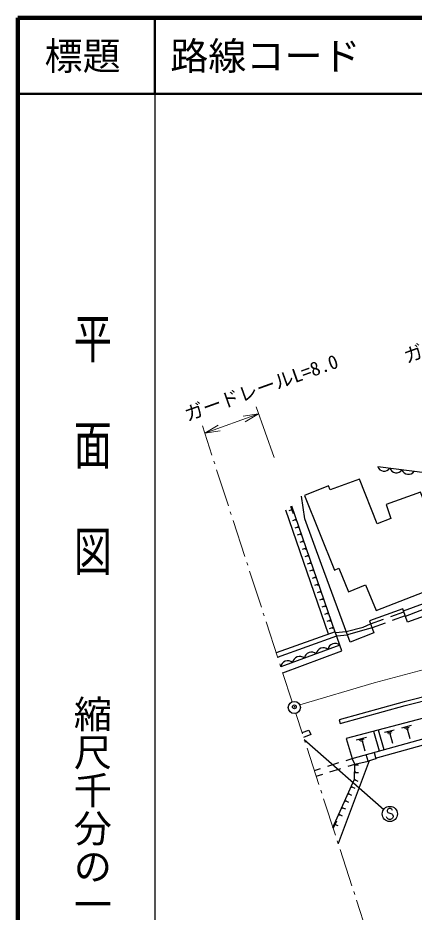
# Model space of a CAD drawing. Units: millimetres, scale not verified. Extents: x 40000 to 680000, y 20000 to 380000.
# Drawn here: x 40000 to 92025, y 262467 to 380000 of the extents above; entities that cross this region are included whole.
import ezdxf
from ezdxf.enums import TextEntityAlignment as Align

# ---------------------------------------------------------------- set-up
doc = ezdxf.new("R2010")
doc.units = ezdxf.units.MM
doc.header["$LTSCALE"] = 1000
doc.header["$PDMODE"] = 32
doc.header["$PDSIZE"] = 500
doc.linetypes.add('CHAIN', pattern=[18.5, 12, -1.5, 3.5, -1.5])
for name, color, linetype, lineweight in [('M-BGD', 7, 'Continuous', 25), ('M-BMK', 2, 'CHAIN', 13), ('M-BMK-HTXT', 7, 'Continuous', 13), ('M-BMK-SRVR', 3, 'Continuous', 25), ('M-STR-HTXT', 7, 'Continuous', 13), ('M-STR-STRC', 7, 'Continuous', 25), ('M-TTL', 2, 'Continuous', 140), ('M-TTL-BAND', 7, 'Continuous', 25), ('M-TTL-LINE', 7, 'Continuous', 50)]:
    doc.layers.add(name, color=color, linetype=linetype, lineweight=lineweight)
doc.layers.add('M-OTRS', color=6, linetype='Continuous')
doc.layers.add('M-TTL-TXT', color=7, linetype='Continuous')
doc.styles.add('@ＭＳ ゴシック', font='')
doc.styles.add('ＭＳ ゴシック', font='')
doc.styles.get('@ＭＳ ゴシック').set_extended_font_data('@MS Gothic')
doc.styles.get('ＭＳ ゴシック').set_extended_font_data('MS Gothic')

msp = doc.modelspace()

# ---------------------------------------------------------------- linework, layer by layer
at = {"layer": 'M-BGD'}
for p, q in [((80765, 298991), (75185, 315295)), ((75970, 315348), (75591, 315218)), ((75808, 315821), (76131, 314874)), ((75936, 315865), (81597, 299289)), ((76422, 314023), (76044, 313893)), ((76390, 314117), (76454, 313928)), ((76745, 313076), (76367, 312947)), ((76713, 313171), (76778, 312982)), ((77068, 312130), (76690, 312001)), ((77036, 312225), (77101, 312035)), ((77392, 311184), (77013, 311054)), ((77359, 311278), (77424, 311089)), ((77682, 310332), (77747, 310143)), ((77715, 310237), (77336, 310108)), ((78038, 309291), (77659, 309162)), ((78006, 309386), (78070, 309196)), ((78361, 308345), (77983, 308215)), ((78329, 308439), (78393, 308250)), ((78684, 307398), (78306, 307269)), ((78652, 307493), (78717, 307304)), ((79007, 306452), (78629, 306323)), ((78975, 306547), (79040, 306357)), ((79298, 305600), (79363, 305411)), ((79331, 305506), (78952, 305376)), ((79654, 304559), (79275, 304430)), ((79622, 304654), (79686, 304465)), ((79977, 303613), (79598, 303484)), ((79945, 303708), (80009, 303518)), ((80300, 302667), (79922, 302537)), ((80268, 302761), (80333, 302572)), ((80623, 301720), (80245, 301591)), ((80591, 301815), (80656, 301626)), ((86318, 300348), (88026, 300976)), ((88964, 301321), (90672, 301948)), ((90868, 301404), (89154, 300792)), ((80947, 300774), (80568, 300645)), ((81270, 299828), (80891, 299698)), ((80914, 300869), (80979, 300679)), ((81237, 299922), (81302, 299733)), ((88213, 300456), (86499, 299844)), ((74094, 295983), (81859, 298790)), ((81706, 299239), (83111, 299343)), ((81859, 298790), (83277, 298893)), ((82283, 297553), (74511, 294700)), ((90409, 286705), (91673, 287039)), ((90767, 286630), (91398, 286797)), ((86709, 286244), (87431, 283653)), ((87312, 286403), (88039, 283822)), ((88128, 286102), (89415, 286442)), ((88492, 286026), (89135, 286196)), ((88695, 285907), (89017, 285992)), ((88856, 285950), (89196, 284663)), ((90966, 286514), (91282, 286598)), ((91124, 286556), (91458, 285292)), ((83091, 285287), (83908, 282673)), ((84439, 285126), (85764, 285477)), ((84814, 285048), (85476, 285223)), ((85023, 284927), (85355, 285014)), ((85189, 284970), (85539, 283646)), ((80703, 281659), (82133, 282111)), ((86108, 282358), (82051, 271478)), ((83086, 282413), (83908, 282673)), ((84227, 281907), (83908, 282673)), ((84227, 281907), (85980, 282322)), ((78928, 281097), (79750, 281357)), ((80982, 280907), (82416, 281349)), ((83371, 281644), (84227, 281907)), ((84312, 280731), (84313, 280931)), ((84316, 281731), (84316, 281907)), ((84316, 281819), (84716, 281818)), ((79171, 280348), (80027, 280612)), ((84232, 279747), (84309, 279919)), ((84271, 279833), (84636, 279670)), ((84309, 279919), (84309, 279931)), ((84312, 280831), (84712, 280829)), ((83823, 278835), (83905, 279017)), ((83864, 278926), (84229, 278763)), ((83414, 277922), (83496, 278105)), ((83455, 278014), (83820, 277850)), ((82596, 276098), (82677, 276280)), ((83005, 277010), (83087, 277193)), ((83046, 277101), (83411, 276938)), ((82186, 275185), (82268, 275368)), ((82227, 275276), (82592, 275113)), ((82637, 276189), (83002, 276025)), ((81450, 273543), (81859, 274455)), ((81655, 273999), (82020, 273835))]:
    msp.add_line(p, q, dxfattribs=at)
for points in [[(87244, 321021), (104777, 318791), (115404, 316989), (122153, 315523), (123286, 312073)], [(90629, 302067), (90538, 302313), (86167, 300768), (86734, 299190), (83623, 297957), (79846, 308169), (77678, 314164), (77238, 317149)], [(90887, 301353), (95323, 303062), (98650, 304644), (100168, 305110), (101427, 306635), (99020, 305821), (95139, 303917), (95073, 303700)], [(83111, 299343), (85331, 299936), (86318, 300348)], [(86499, 299844), (85558, 299551), (83277, 298893)], [(74768, 293908), (82534, 296819), (81679, 299319), (73915, 296535)], [(98679, 292133), (90737, 290108), (82187, 287726), (82320, 287251), (90865, 289630), (98801, 291654)], [(100006, 289638), (94100, 288198), (83091, 285287)], [(83908, 282673), (94123, 285515), (100567, 287067)], [(77318, 286055), (78216, 286402), (78450, 285794), (77519, 285435)], [(86970, 282722), (94054, 284656), (100734, 286299)], [(81368, 273579), (84220, 279938), (84227, 281907)]]:
    msp.add_lwpolyline(points, dxfattribs=at)
for points in [[(87058, 302120), (99419, 306919), (96750, 314038), (94625, 313239), (92856, 317676), (88351, 316037), (88973, 314193), (87173, 313493), (84835, 319364), (80991, 317953), (80791, 318509), (77646, 317225), (81557, 307399), (82154, 307661), (83421, 304583), (85647, 305472)], [(90629, 302067), (95073, 303700), (95662, 302200), (91162, 300589)], [(85740, 283182), (86763, 283467), (87002, 282607), (85980, 282322)]]:
    msp.add_lwpolyline(points, close=True, dxfattribs=at)
for centre, radius, start, end in [((88091, 321312), 895, 198.95656, 326.54549), ((89684, 321109), 895, 198.95656, 326.54549), ((91278, 320906), 895, 198.95656, 326.54549), ((81655, 296859), 935, 47.89961, 172.41692), ((78547, 295718), 935, 47.89961, 172.41692), ((80101, 296289), 935, 47.89961, 172.41692), ((75438, 294577), 935, 47.89961, 172.41692), ((76992, 295148), 935, 47.89961, 172.41692)]:
    msp.add_arc(centre, radius, start, end, dxfattribs=at)
at = {"layer": 'M-BMK'}
msp.add_lwpolyline([(173839, 301072), (166071, 301565), (162455, 301798), (154981, 301990), (142592, 301865), (133252, 301324), (123062, 300265), (113289, 298841), (103716, 296983), (95842, 295041), (86786, 292617), (77020, 289713)], dxfattribs=at)
at = {"layer": 'M-BMK-HTXT'}
for p, q in [((64228, 326371), (65483, 322506)), ((65730, 321745), (65853, 321365)), ((66100, 320604), (67644, 315848)), ((67891, 315087), (68015, 314707)), ((68262, 313946), (69806, 309190)), ((70053, 308429), (70177, 308049)), ((70424, 307288), (71968, 302533)), ((72215, 301772), (72338, 301391)), ((72585, 300630), (74129, 295875)), ((74377, 295114), (74500, 294733)), ((74747, 293972), (76002, 290108)), ((76495, 288590), (77368, 285901)), ((77615, 285140), (77738, 284760)), ((77985, 283999), (79529, 279243)), ((79776, 278482), (79900, 278102)), ((80147, 277341), (81691, 272586)), ((81938, 271825), (82062, 271444)), ((82309, 270683), (83853, 265928)), ((84100, 265167), (84223, 264786)), ((84470, 264025), (86015, 259270))]:
    msp.add_line(p, q, dxfattribs=at)
at = {"layer": 'M-BMK-SRVR'}
msp.add_circle((76299, 289365), 800, dxfattribs=at)
at = {"layer": 'M-OTRS'}
msp.add_point((76303, 289446), dxfattribs=at)
at = {"layer": 'M-STR-HTXT'}
for p, q in [((64532, 325433), (71605, 327956)), ((71605, 327956), (69587, 327661)), ((71605, 327956), (69855, 326907)), ((73645, 322236), (71269, 328898)), ((64532, 325433), (66282, 326482)), ((64532, 325433), (66550, 325728))]:
    msp.add_line(p, q, dxfattribs=at)
at = {"layer": 'M-STR-STRC'}
for p, q in [((77604, 285172), (88061, 275968)), ((88563, 276005), (88472, 275823)), ((88472, 275823), (88472, 275732)), ((88472, 275732), (88563, 275550)), ((88745, 276096), (88563, 276005)), ((88563, 275550), (89109, 275368)), ((88927, 276096), (88745, 276096)), ((89109, 276005), (88927, 276096)), ((89200, 275823), (89109, 276005)), ((89109, 275368), (89200, 275277)), ((89200, 275277), (89290, 275096)), ((89290, 275096), (89290, 275005)), ((88472, 274823), (88381, 275005)), ((88563, 274732), (88472, 274823)), ((88745, 274641), (88563, 274732)), ((88927, 274641), (88745, 274641)), ((89109, 274732), (88927, 274641)), ((89200, 274823), (89109, 274732)), ((89290, 275005), (89200, 274823))]:
    msp.add_line(p, q, dxfattribs=at)
msp.add_circle((88836, 275368), 1000, dxfattribs=at)
at = {"layer": 'M-TTL'}
for p, q in [((40000, 380000), (40000, 20000)), ((680000, 380000), (40000, 380000))]:
    msp.add_line(p, q, dxfattribs=at)
at = {"layer": 'M-TTL-BAND'}
msp.add_line((58000, 370000), (58000, 20000), dxfattribs=at)
at = {"layer": 'M-TTL-LINE'}
for p, q in [((58000, 380000), (58000, 370000)), ((40000, 370000), (680000, 370000))]:
    msp.add_line(p, q, dxfattribs=at)

# ---------------------------------------------------------------- texts
at = {"layer": 'M-STR-HTXT', "style": 'ＭＳ ゴシック'}
for s, rotation, p in [('ガードレール L=21.0', 19.913, (102415, 338114)), ('ガードレールL=8.0', 19.634, (72446, 330005))]:
    msp.add_text(s, height=1833, rotation=rotation, dxfattribs=at).set_placement(p, align=Align.BOTTOM_CENTER)
at = {"layer": 'M-TTL-BAND', "style": '@ＭＳ ゴシック', "width": 1.4}
msp.add_text('平  面  図', height=3666, rotation=270, dxfattribs=at).set_placement((49777, 306475), align=Align.MIDDLE_RIGHT)
at = {"layer": 'M-TTL-BAND', "style": '@ＭＳ ゴシック'}
msp.add_text('縮尺千分の一', height=3666, rotation=270, dxfattribs=at).set_placement((49777, 261030), align=Align.MIDDLE_RIGHT)
at = {"layer": 'M-TTL-TXT', "style": 'ＭＳ ゴシック'}
msp.add_text('標題', height=3666, dxfattribs=at).set_placement((48500, 375000), align=Align.MIDDLE_CENTER)
msp.add_text('路線コード', height=3666, dxfattribs=at).set_placement((60000, 375000), align=Align.MIDDLE_LEFT)

doc.saveas('drawing.dxf')
